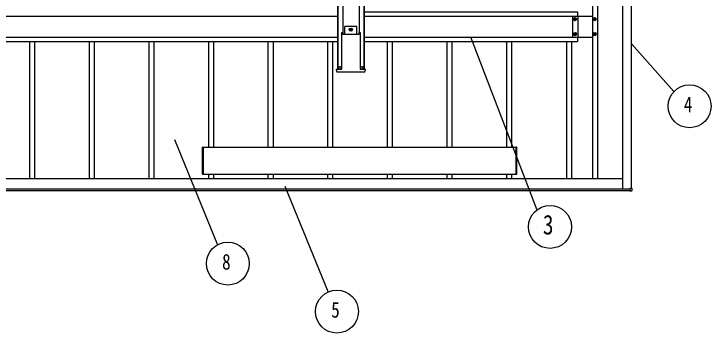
# Model space of a CAD drawing. Units: millimetres, scale not verified. Extents: x -10512 to 10512, y -7425 to 7425.
# Drawn here: x -475 to 1864, y -1074 to -2 of the extents above; entities that cross this region are included whole.
import ezdxf
from ezdxf.enums import TextEntityAlignment as Align

# ---------------------------------------------------------------- set-up
doc = ezdxf.new("R2010")
doc.units = ezdxf.units.MM
doc.header["$LTSCALE"] = 30
doc.layers.add('0-4_YKK_A1', color=4, linetype='Continuous')
doc.layers.add('0-5_YKK_D', color=6, linetype='Continuous')
doc.styles.add('ＭＳ ゴシック', font='')
doc.styles.get('ＭＳ ゴシック').set_extended_font_data('MS Gothic')

msp = doc.modelspace()

# ---------------------------------------------------------------- linework, layer by layer
at = {"layer": '0-4_YKK_A1'}
for p, q in [((1567.55, -589.26), (1567.55, 1571.69)), ((1597.55, -588.06), (1597.55, 1570.5)), ((610.49, 1554.87), (610.49, -187.78)), ((611.69, 1554.87), (611.69, -187.78)), ((627.99, 1555.75), (627.99, -69.61)), ((682.99, 1555.75), (682.99, -69.61)), ((699.29, 1554.87), (699.29, -187.78)), ((700.49, 1554.87), (700.49, -187.78)), ((1466.55, 1537.19), (1466.55, -554.76)), ((1482.55, 1537.19), (1482.55, -554.76)), ((-1825.39, -9.76), (610.49, -9.76)), ((700.49, -9.76), (1400.55, -9.76)), ((1400.55, -80.26), (1400.55, -9.26)), ((1400.55, -9.26), (1466.55, -9.26)), ((1407.07, -18.32), (1407.07, -17.36)), ((1418.05, -80.26), (1418.05, -9.26)), ((1473.07, -18.32), (1473.07, -17.36)), ((675.99, -43.78), (634.99, -43.78)), ((634.99, -69.61), (634.99, -43.78)), ((675.99, -69.61), (675.99, -43.78)), ((624.24, -64.42), (624.24, -187.63)), ((624.6, -64.28), (624.25, -64.28)), ((624.6, -64.28), (625.1, -64.28)), ((625.1, -64.28), (627.14, -64.28)), ((627.45, -69.61), (627.14, -64.28)), ((655.97, -53.34), (655.97, -52.38)), ((683.84, -64.28), (685.88, -64.28)), ((685.88, -64.28), (686.38, -64.28)), ((686.38, -64.28), (686.72, -64.28)), ((686.74, -64.42), (686.74, -187.63)), ((1407.07, -68.32), (1407.07, -67.36)), ((1473.07, -68.32), (1473.07, -67.36)), ((-1825.39, -79.76), (610.49, -79.76)), ((700.49, -79.76), (1400.55, -79.76)), ((1400.55, -80.26), (1466.55, -80.26)), ((1415.55, -80.26), (1415.55, -94.76)), ((-1825.39, -94.76), (610.49, -94.76)), ((-421.45, -554.76), (-421.45, -94.76)), ((-404.45, -554.76), (-404.45, -94.76)), ((-221.45, -554.76), (-221.45, -94.76)), ((-204.45, -554.76), (-204.45, -94.76)), ((-21.45, -554.76), (-21.45, -94.76)), ((-4.45, -554.76), (-4.45, -94.76)), ((178.55, -449.76), (178.55, -94.76)), ((195.55, -449.76), (195.55, -94.76)), ((378.55, -449.76), (378.55, -94.76)), ((395.55, -449.76), (395.55, -94.76)), ((578.55, -449.76), (578.55, -94.76)), ((595.55, -449.76), (595.55, -94.76)), ((700.49, -94.76), (1415.55, -94.76)), ((778.55, -449.76), (778.55, -94.76)), ((795.55, -449.76), (795.55, -94.76)), ((978.55, -449.76), (978.55, -94.76)), ((995.55, -449.76), (995.55, -94.76)), ((1178.55, -449.76), (1178.55, -94.76)), ((1195.55, -449.76), (1195.55, -94.76)), ((1378.55, -94.76), (1378.55, -554.76)), ((1395.55, -94.76), (1395.55, -554.76)), ((613.99, -187.78), (613.99, -183.78)), ((622.99, -187.78), (622.99, -183.78)), ((687.99, -187.78), (687.99, -183.78)), ((696.99, -187.78), (696.99, -183.78)), ((608.12, -187.78), (623.13, -187.78)), ((623.65, -197.28), (610.08, -197.28)), ((623.13, -187.78), (624.12, -187.78)), ((625.15, -197.28), (623.65, -197.28)), ((624.22, -187.78), (624.12, -187.78)), ((625.52, -197.28), (625.15, -197.28)), ((685.45, -197.28), (625.52, -197.28)), ((685.83, -197.28), (685.45, -197.28)), ((687.32, -197.28), (685.83, -197.28)), ((686.75, -187.78), (686.85, -187.78)), ((686.85, -187.78), (687.85, -187.78)), ((700.9, -197.28), (687.32, -197.28)), ((687.85, -187.78), (702.86, -187.78)), ((702.86, -187.78), (703.36, -187.78)), ((703.36, -187.78), (702.89, -195.4)), ((157.89, -539.16), (157.89, -450.35)), ((160.39, -449.76), (1210.39, -449.76)), ((1212.89, -539.16), (1212.89, -450.35)), ((-2806.95, -554.76), (1567.55, -554.76)), ((160.39, -540.26), (158.83, -540.16)), ((160.39, -539.26), (160.39, -540.26)), ((178.55, -554.76), (178.55, -539.76)), ((195.55, -554.76), (195.55, -539.76)), ((378.55, -554.76), (378.55, -539.76)), ((395.55, -554.76), (395.55, -539.76)), ((578.55, -554.76), (578.55, -539.76)), ((595.55, -554.76), (595.55, -539.76)), ((778.55, -554.76), (778.55, -539.76)), ((795.55, -554.76), (795.55, -539.76)), ((978.55, -554.76), (978.55, -539.76)), ((995.55, -554.76), (995.55, -539.76)), ((1178.55, -554.76), (1178.55, -539.76)), ((1195.55, -554.76), (1195.55, -539.76)), ((1210.39, -539.26), (1210.39, -540.26)), ((1210.39, -540.26), (1211.95, -540.16)), ((-2805.95, -589.76), (1591.05, -589.76)), ((-2805.95, -594.76), (1591.05, -594.76)), ((1567.55, -589.26), (1592.55, -589.26)), ((1591.05, -589.86), (1591.05, -595.76)), ((1591.05, -595.76), (1591.05, -596.26)), ((1591.05, -596.26), (1598.58, -595.8)), ((1591.35, -589.26), (1591.35, -589.56)), ((1592.05, -589.26), (1592.05, -589.56)), ((1592.55, -588.06), (1592.55, -589.26)), ((1592.55, -588.06), (1592.55, -589.26)), ((1592.87, -588.06), (1592.55, -588.06)), ((1598.58, -588.06), (1592.87, -588.06))]:
    msp.add_line(p, q, dxfattribs=at)
for points in [[(700.49, 5.24), (1415.55, 5.24), (1415.55, -9.26)], [(1406.11, -20.24), (1405.15, -20.24), (1405.15, -19.28), (1406.11, -19.28)], [(1407.07, -17.36), (1408.03, -17.36), (1408.03, -18.32)], [(1408.03, -21.2), (1408.03, -22.16), (1407.07, -22.16), (1407.07, -21.2)], [(1408.99, -19.28), (1409.95, -19.28), (1409.95, -20.24), (1408.99, -20.24)], [(1472.11, -20.24), (1471.15, -20.24), (1471.15, -19.28), (1472.11, -19.28)], [(1473.07, -17.36), (1474.03, -17.36), (1474.03, -18.32)], [(1474.03, -21.2), (1474.03, -22.16), (1473.07, -22.16), (1473.07, -21.2)], [(1474.99, -19.28), (1475.95, -19.28), (1475.95, -20.24), (1474.99, -20.24)], [(627.45, -69.61), (683.53, -69.61), (683.84, -64.28)], [(654.05, -54.3), (653.09, -54.3), (653.09, -55.26), (654.05, -55.26)], [(655.97, -52.38), (655.01, -52.38), (655.01, -53.34)], [(655.01, -56.22), (655.01, -57.18), (655.97, -57.18), (655.97, -56.22)], [(656.93, -55.26), (657.89, -55.26), (657.89, -54.3), (656.93, -54.3)], [(1406.11, -70.24), (1405.15, -70.24), (1405.15, -69.28), (1406.11, -69.28)], [(1407.07, -67.36), (1408.03, -67.36), (1408.03, -68.32)], [(1408.99, -69.28), (1409.95, -69.28), (1409.95, -70.24), (1408.99, -70.24)], [(1472.11, -70.24), (1471.15, -70.24), (1471.15, -69.28), (1472.11, -69.28)], [(1473.07, -67.36), (1474.03, -67.36), (1474.03, -68.32)], [(1474.99, -69.28), (1475.95, -69.28), (1475.95, -70.24), (1474.99, -70.24)], [(1408.03, -71.2), (1408.03, -72.16), (1407.07, -72.16), (1407.07, -71.2)], [(1474.03, -71.2), (1474.03, -72.16), (1473.07, -72.16), (1473.07, -71.2)], [(608.08, -195.4), (607.62, -187.78), (608.12, -187.78)], [(158.83, -449.35), (160.39, -449.26), (160.39, -450.25), (160.39, -539.26)], [(160.39, -539.76), (1210.39, -539.76), (1210.39, -449.76)], [(1211.95, -449.35), (1210.39, -449.26), (1210.39, -450.25), (1210.39, -539.26)], [(1592.25, -589.56), (1591.05, -589.56), (1591.05, -589.86)], [(1599.05, -595.3), (1599.05, -588.06), (1598.58, -588.06)]]:
    msp.add_lwpolyline(points, dxfattribs=at)
for centre, radius in [((1407.55, -19.76), 5.3), ((1473.55, -19.76), 5.3), ((655.49, -54.78), 5.3), ((1407.55, -69.76), 5.3), ((1473.55, -69.76), 5.3), ((618.49, -183.28), 5), ((692.49, -183.28), 5)]:
    msp.add_circle(centre, radius, dxfattribs=at)
for centre, radius, start, end in [((1406.11, -18.32), 0.96, 270, 0), ((1406.11, -21.2), 0.96, 0, 90), ((1408.99, -18.32), 0.96, 180, 270), ((1408.99, -21.2), 0.96, 90, 180), ((1472.11, -18.32), 0.96, 270, 0), ((1472.11, -21.2), 0.96, 0, 90), ((1474.99, -18.32), 0.96, 180, 270), ((1474.99, -21.2), 0.96, 90, 180), ((654.05, -53.34), 0.96, 270, 0), ((654.05, -56.22), 0.96, 0, 90), ((656.93, -53.34), 0.96, 180, 270), ((656.93, -56.22), 0.96, 90, 180), ((1406.11, -68.32), 0.96, 270, 0), ((1408.99, -68.32), 0.96, 180, 270), ((1472.11, -68.32), 0.96, 270, 0), ((1474.99, -68.32), 0.96, 180, 270), ((1406.11, -71.2), 0.96, 0, 90), ((1408.99, -71.2), 0.96, 90, 180), ((1472.11, -71.2), 0.96, 0, 90), ((1474.99, -71.2), 0.96, 90, 180), ((618.49, -183.78), 4.5, 90, 180), ((618.49, -183.78), 4.5, 0, 90), ((692.49, -183.78), 4.5, 90, 180), ((692.49, -183.78), 4.5, 0, 90), ((610.08, -195.28), 2, 183.5, 270), ((700.9, -195.28), 2, 270, 356.5), ((158.89, -450.35), 1, 93.5, 180), ((1211.89, -450.35), 1, 0, 86.5), ((158.89, -539.16), 1, 180, 266.5), ((1211.89, -539.16), 1, 273.5, 0), ((1592.25, -589.26), 0.3, 270, 0), ((1598.55, -595.3), 0.5, 273.5, 0)]:
    msp.add_arc(centre, radius, start, end, dxfattribs=at)
for centre, major_axis, start_param, end_param in [((624.28, -64.78), (0.031, -0.5), 3.1377656, 3.9231638), ((686.69, -64.78), (-0.031, -0.5), 2.3600215, 3.1454197), ((624.19, -187.28), (0.031, -0.5), 6.2793582, 7.0647564), ((686.78, -187.28), (-0.031, -0.5), 5.5016142, 6.2870124)]:
    msp.add_ellipse(centre, major_axis=major_axis, ratio=0.061627, start_param=start_param, end_param=end_param, dxfattribs=at)
at = {"layer": '0-5_YKK_D'}
for p, q in [((1057.01, -78.71), (1279.73, -660.57)), ((1597.59, -102.19), (1739.69, -262.8)), ((63.71, -424.03), (207.58, -777.88)), ((434.43, -580.89), (579.04, -936.37))]:
    msp.add_line(p, q, dxfattribs=at)
for centre in [(1792.03, -312.25), (1323.65, -717.62), (242.69, -840.74), (608.65, -1002.01)]:
    msp.add_circle(centre, 72, dxfattribs=at)

# ---------------------------------------------------------------- texts
at = {"layer": '0-5_YKK_D', "style": 'ＭＳ ゴシック', "width": 0.8}
for s, height, p in [('4', 52.79, (1772.83, -348.25)), ('3', 65.98, (1299.65, -762.62)), ('8', 52.79, (223.49, -876.74)), ('5', 52.79, (589.45, -1038.01))]:
    msp.add_text(s, height=height, dxfattribs=at).set_placement(p, align=Align.BOTTOM_LEFT)

doc.saveas('drawing.dxf')
